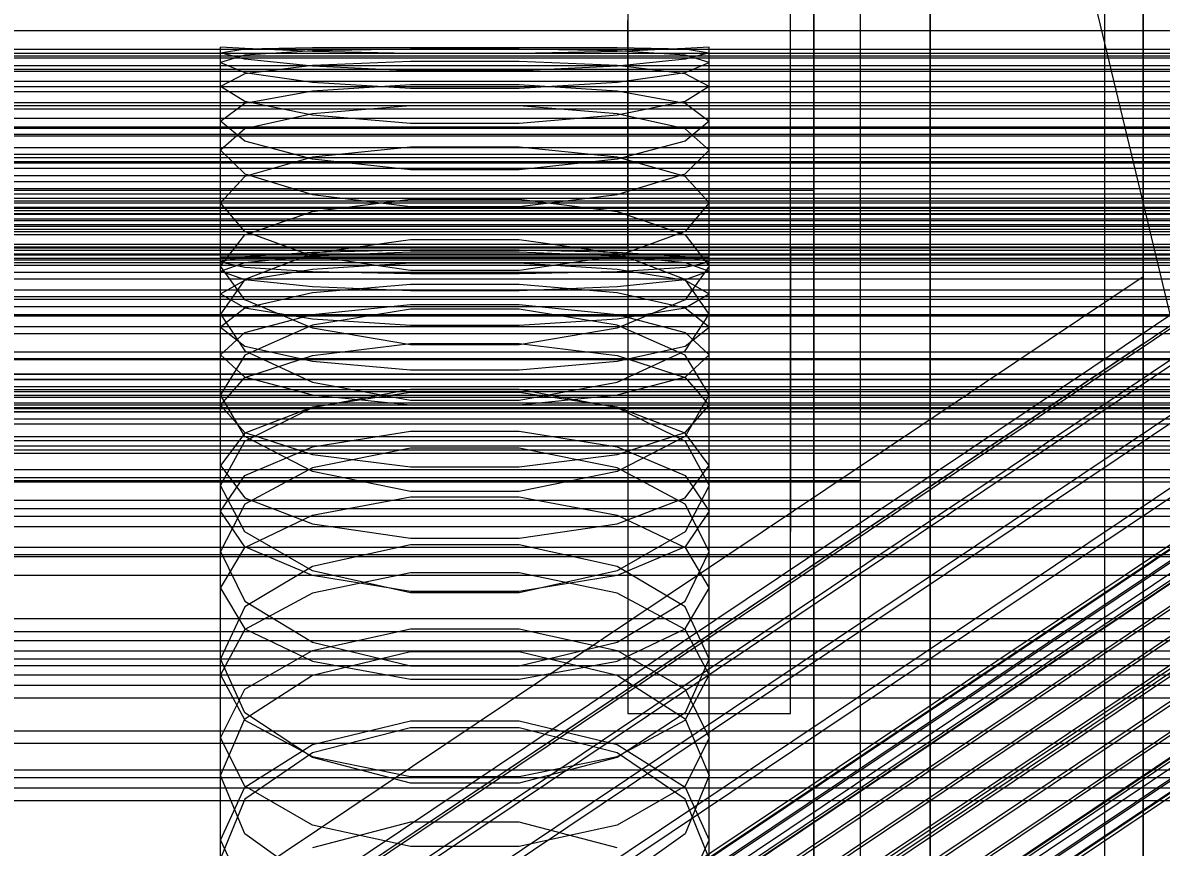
# Model space of a CAD drawing. Header units: millimetres. Extents: x -1970 to 59977, y -65068 to 6837.
# Drawn here: x 132 to 229.9, y -33951.5 to -33880.6 of the extents above; entities that cross this region are included whole.
import ezdxf

# ---------------------------------------------------------------- set-up
doc = ezdxf.new("R2010")
doc.units = ezdxf.units.MM
for name, color, linetype, lineweight in [('COTAS_O', 1, 'Continuous', 0), ('frontal_briquetadora', 7, 'Continuous', 0), ('frontal_C01', 7, 'Continuous', 0), ('frontal_C02', 7, 'Continuous', 0), ('frontal_C03', 7, 'Continuous', 0), ('frontal_dos-mix', 7, 'Continuous', 0)]:
    doc.layers.add(name, color=color, linetype=linetype, lineweight=lineweight)
doc.dimstyles.new('R19_100', dxfattribs={"dimtxt": 250, "dimasz": 150, "dimexe": 150, "dimexo": 80, "dimgap": 100, "dimtad": 1, "dimtih": 1, "dimtoh": 1, "dimdsep": 46, "dimcen": 0.09, "dimadec": 0, "dimazin": 0, "dimtfac": 1, "dimtdec": 4, "dimtofl": 0, "dimtmove": 0, "dimatfit": 3, "dimfxl": 1, "dimtolj": 1, "dimtzin": 0, "dimarcsym": 0})

# ---------------------------------------------------------------- blocks, each defined once
blk = doc.blocks.new('*D39')
at = {"layer": 'COTAS_O', "color": 0, "lineweight": -2, "transparency": 16777216}
for p, q in [((-1725, -34320), (-1725, -33550)), ((1725, -34320), (1725, -33550)), ((-1575, -33700), (1575, -33700))]:
    blk.add_line(p, q, dxfattribs=at)
at = {"layer": 'COTAS_O', "color": 0, "transparency": 16777216}
for points in [[(-1575, -33675), (-1575, -33725), (-1725, -33700)], [(1575, -33675), (1575, -33725), (1725, -33700)]]:
    blk.add_solid(points, dxfattribs=at)
at = {"layer": 'Defpoints', "color": 0, "transparency": 16777216}
for p in [(1725, -33700), (-1725, -34400), (1725, -34400)]:
    blk.add_point(p, dxfattribs=at)
blk = doc.blocks.new('*D42')
at = {"layer": 'COTAS_O', "color": 0, "lineweight": -2, "transparency": 16777216}
for p, q in [((-570, -33700), (200, -33700)), ((50, -34750), (50, -33850)), ((-570, -34900), (200, -34900))]:
    blk.add_line(p, q, dxfattribs=at)
at = {"layer": 'COTAS_O', "color": 0, "transparency": 16777216}
for points in [[(25, -33850), (75, -33850), (50, -33700)], [(25, -34750), (75, -34750), (50, -34900)]]:
    blk.add_solid(points, dxfattribs=at)
at = {"layer": 'Defpoints', "color": 0, "transparency": 16777216}
for p in [(-650, -33700), (50, -33700), (-650, -34900)]:
    blk.add_point(p, dxfattribs=at)

msp = doc.modelspace()

# ---------------------------------------------------------------- linework, layer by layer
at = {"layer": 'frontal_briquetadora'}
for p, q in [((200, -33765), (200, -33920)), ((204, -33920), (204, -33765)), ((210, -33820), (210, -34060)), ((210, -34260), (210, -33820)), ((210, -34680), (210, -33820)), ((210, -33820), (416.55, -34680)), ((210, -33853.384), (210, -34060)), ((210, -34060), (210, -33855.985)), ((210, -33858.384), (210, -34060)), ((184, -33860), (184, -33940)), ((198, -33940), (198, -33860)), ((210, -33860.559), (210, -34060)), ((210, -33862.488), (210, -34060)), ((210, -33864.153), (210, -34060)), ((210, -33865.538), (210, -34060)), ((210, -33866.629), (210, -34060)), ((210, -33867.416), (210, -34060)), ((210, -33867.891), (210, -34060)), ((210, -33868.05), (210, -34060)), ((200, -33883.135), (200, -33869.692)), ((200, -33870.936), (200, -33884.039)), ((200, -33888.245), (200, -33877.066)), ((200, -33877.883), (200, -33888.77)), ((184, -33889.153), (184, -33880.454)), ((198, -33889.153), (198, -33880.454)), ((210, -33889.153), (210, -33880.454)), ((151.08, -33882.856), (149, -33882.75)), ((149, -33900.75), (149, -33882.75)), ((149, -33883.222), (151.08, -33882.881)), ((151.08, -33883.775), (149, -33883.222)), ((149, -33901.201), (149, -33883.222)), ((151.08, -33882.881), (156.906, -33882.76)), ((156.906, -33883.094), (151.08, -33882.856)), ((156.906, -33883.063), (151.08, -33883.423)), ((156.906, -33882.76), (165.326, -33882.752)), ((165.326, -33882.922), (156.906, -33883.063)), ((165.326, -33883.285), (156.906, -33883.094)), ((165.326, -33882.752), (174.674, -33882.752)), ((174.674, -33882.922), (165.326, -33882.922)), ((174.674, -33882.752), (183.094, -33882.76)), ((183.094, -33883.063), (174.674, -33882.922)), ((183.094, -33883.094), (174.674, -33883.285)), ((183.094, -33882.76), (188.92, -33882.881)), ((188.92, -33882.856), (183.094, -33883.094)), ((188.92, -33883.423), (183.094, -33883.063)), ((191, -33882.75), (188.92, -33882.856)), ((188.92, -33882.881), (191, -33883.222)), ((191, -33883.222), (188.92, -33883.775)), ((191, -33900.75), (191, -33882.75)), ((191, -33901.201), (191, -33883.222)), ((200, -33883.253), (200, -33882.75)), ((200, -33883.285), (200, -33882.75)), ((200, -33882.75), (200, -33883.222)), ((200, -33891.871), (200, -33883.135)), ((200, -33883.222), (200, -33884.7)), ((151.08, -33883.423), (149, -33884.062)), ((149, -33902.002), (149, -33884.062)), ((149, -33884.062), (151.08, -33884.912)), ((156.906, -33884.371), (151.08, -33883.775)), ((165.326, -33883.964), (156.906, -33884.304)), ((174.674, -33883.285), (165.326, -33883.285)), ((174.674, -33883.964), (165.326, -33883.964)), ((183.094, -33884.304), (174.674, -33883.964)), ((188.92, -33883.775), (183.094, -33884.371)), ((191, -33884.062), (188.92, -33883.423)), ((188.92, -33884.912), (191, -33884.062)), ((191, -33902.002), (191, -33884.062)), ((200, -33884.763), (200, -33883.253)), ((200, -33884.826), (200, -33883.285)), ((200, -33884.039), (200, -33892.346)), ((151.08, -33885.021), (149, -33886.106)), ((156.906, -33884.304), (151.08, -33885.021)), ((151.08, -33884.912), (156.906, -33885.746)), ((165.326, -33884.761), (156.906, -33884.371)), ((174.674, -33884.761), (165.326, -33884.761)), ((183.094, -33884.371), (174.674, -33884.761)), ((188.92, -33885.021), (183.094, -33884.304)), ((183.094, -33885.746), (188.92, -33884.912)), ((191, -33886.106), (188.92, -33885.021)), ((200, -33884.7), (200, -33887.18)), ((200, -33887.273), (200, -33884.763)), ((200, -33887.368), (200, -33884.826)), ((149, -33903.952), (149, -33886.106)), ((151.08, -33887.4), (149, -33886.106)), ((156.906, -33885.746), (165.326, -33886.268)), ((156.906, -33886.485), (165.326, -33885.947)), ((165.326, -33885.947), (174.674, -33885.947)), ((174.674, -33886.268), (183.094, -33885.746)), ((174.674, -33885.947), (183.094, -33886.485)), ((191, -33886.106), (188.92, -33887.4)), ((191, -33903.952), (191, -33886.106)), ((151.08, -33887.559), (156.906, -33886.485)), ((165.326, -33886.268), (174.674, -33886.268)), ((183.094, -33886.485), (188.92, -33887.559)), ((149, -33889.086), (151.08, -33887.559)), ((156.906, -33888.59), (151.08, -33887.4)), ((165.326, -33887.791), (156.906, -33888.46)), ((174.674, -33887.791), (165.326, -33887.791)), ((183.094, -33888.46), (174.674, -33887.791)), ((188.92, -33887.4), (183.094, -33888.59)), ((188.92, -33887.559), (191, -33889.086)), ((200, -33887.18), (200, -33890.655)), ((200, -33890.779), (200, -33887.273)), ((200, -33890.905), (200, -33887.368)), ((151.08, -33890.822), (149, -33889.086)), ((149, -33906.796), (149, -33889.086)), ((156.906, -33888.46), (151.08, -33889.77)), ((165.326, -33889.308), (156.906, -33888.59)), ((183.094, -33888.59), (174.674, -33889.308)), ((188.92, -33889.77), (183.094, -33888.46)), ((191, -33889.086), (188.92, -33890.822)), ((191, -33906.796), (191, -33889.086)), ((200, -33894.218), (200, -33888.245)), ((200, -33888.77), (200, -33894.399)), ((151.08, -33889.77), (149, -33891.591)), ((174.674, -33889.308), (165.326, -33889.308)), ((184, -33900), (184, -33889.153)), ((191, -33891.591), (188.92, -33889.77)), ((198, -33900), (198, -33889.153)), ((210, -33900), (210, -33889.153)), ((156.906, -33892.364), (151.08, -33890.822)), ((188.92, -33890.822), (183.094, -33892.364)), ((200, -33890.655), (200, -33895.117)), ((200, -33895.272), (200, -33890.779)), ((200, -33895.428), (200, -33890.905)), ((149, -33909.185), (149, -33891.591)), ((149, -33891.591), (151.08, -33893.618)), ((165.326, -33891.333), (156.906, -33892.198)), ((174.674, -33891.333), (165.326, -33891.333)), ((183.094, -33892.198), (174.674, -33891.333)), ((188.92, -33893.618), (191, -33891.591)), ((191, -33909.185), (191, -33891.591)), ((200, -33895.045), (200, -33891.871)), ((156.906, -33892.198), (151.08, -33893.859)), ((165.326, -33893.278), (156.906, -33892.364)), ((183.094, -33892.364), (174.674, -33893.277)), ((188.92, -33893.859), (183.094, -33892.198)), ((200, -33892.346), (200, -33895.045)), ((151.08, -33893.859), (149, -33896.116)), ((151.08, -33893.618), (156.906, -33895.393)), ((174.674, -33893.277), (165.326, -33893.278)), ((183.094, -33895.393), (188.92, -33893.618)), ((191, -33896.116), (188.92, -33893.859)), ((200, -33894.399), (200, -33894.218)), ((200, -33895.045), (-160, -33895.045)), ((156.906, -33895.393), (165.326, -33896.435)), ((156.906, -33896.858), (165.326, -33895.8)), ((165.326, -33895.8), (174.674, -33895.8)), ((174.674, -33896.435), (183.094, -33895.393)), ((174.674, -33895.8), (183.094, -33896.858)), ((200, -33895.117), (200, -33900.553)), ((200, -33900.739), (200, -33895.272)), ((200, -33900.925), (200, -33895.428)), ((151.08, -33898.576), (149, -33896.116)), ((149, -33913.502), (149, -33896.116)), ((151.08, -33898.867), (156.906, -33896.858)), ((165.326, -33896.435), (174.674, -33896.435)), ((183.094, -33896.858), (188.92, -33898.867)), ((191, -33896.116), (188.92, -33898.576)), ((191, -33913.502), (191, -33896.116)), ((149, -33901.553), (151.08, -33898.867)), ((156.906, -33900.697), (151.08, -33898.576)), ((188.92, -33898.576), (183.094, -33900.697)), ((188.92, -33898.867), (191, -33901.553)), ((165.326, -33899.285), (156.906, -33900.472)), ((174.674, -33899.285), (165.326, -33899.285)), ((183.094, -33900.472), (174.674, -33899.285)), ((184, -33900), (-194, -33900)), ((149, -33900.75), (151.08, -33900.75)), ((151.08, -33900.754), (149, -33901.201)), ((156.907, -33900.395), (151.08, -33900.754)), ((156.906, -33900.472), (151.08, -33902.709)), ((151.08, -33901.257), (156.907, -33900.66)), ((151.08, -33900.75), (156.907, -33900.75)), ((165.326, -33901.931), (156.906, -33900.697)), ((165.327, -33900.196), (156.907, -33900.395)), ((156.907, -33900.66), (165.327, -33900.329)), ((156.907, -33900.75), (165.327, -33900.75)), ((174.673, -33900.196), (165.327, -33900.196)), ((165.327, -33900.329), (174.673, -33900.329)), ((165.327, -33900.75), (174.673, -33900.75)), ((183.093, -33900.395), (174.673, -33900.196)), ((174.673, -33900.329), (183.093, -33900.66)), ((174.673, -33900.75), (183.093, -33900.75)), ((183.094, -33900.697), (174.674, -33901.931)), ((188.92, -33900.754), (183.093, -33900.395)), ((183.093, -33900.66), (188.92, -33901.257)), ((183.093, -33900.75), (188.92, -33900.75)), ((188.92, -33902.709), (183.094, -33900.472)), ((184, -33900), (184, -33910.847)), ((188.92, -33900.75), (191, -33900.75)), ((191, -33901.201), (188.92, -33900.754)), ((210, -33900), (198, -33900)), ((198, -33900), (198, -33910.847)), ((200, -33900.553), (200, -33906.951)), ((200, -33907.167), (200, -33900.739)), ((210, -33900), (210, -33910.847)), ((149, -33901.201), (151.08, -33901.648)), ((149, -33902.002), (151.08, -33901.257)), ((151.08, -33904.442), (149, -33901.553)), ((149, -33918.691), (149, -33901.553)), ((151.08, -33901.648), (156.907, -33902.006)), ((151.08, -33902.762), (156.907, -33901.809)), ((156.907, -33901.809), (165.327, -33901.279)), ((165.327, -33901.279), (174.673, -33901.279)), ((174.673, -33901.279), (183.093, -33901.809)), ((183.093, -33902.006), (188.92, -33901.648)), ((183.093, -33901.809), (188.92, -33902.762)), ((188.92, -33901.648), (191, -33901.201)), ((188.92, -33901.257), (191, -33902.002)), ((191, -33901.553), (188.92, -33904.442)), ((191, -33918.691), (191, -33901.553)), ((200, -33907.383), (200, -33900.925)), ((151.08, -33902.746), (149, -33902.002)), ((151.08, -33902.709), (149, -33905.679)), ((149, -33903.952), (151.08, -33902.762)), ((156.907, -33903.344), (151.08, -33902.746)), ((156.907, -33902.006), (165.327, -33902.205)), ((174.674, -33901.931), (165.326, -33901.931)), ((165.327, -33902.205), (174.673, -33902.205)), ((174.673, -33902.205), (183.093, -33902.006)), ((188.92, -33902.746), (183.093, -33903.344)), ((191, -33902.002), (188.92, -33902.746)), ((191, -33905.679), (188.92, -33902.709)), ((188.92, -33902.762), (191, -33903.952)), ((165.327, -33903.131), (156.907, -33903.856)), ((165.327, -33903.675), (156.907, -33903.344)), ((174.673, -33903.131), (165.327, -33903.131)), ((174.673, -33903.675), (165.327, -33903.675)), ((183.093, -33903.856), (174.673, -33903.131)), ((183.093, -33903.344), (174.673, -33903.675)), ((149, -33903.952), (151.08, -33905.141)), ((156.907, -33903.856), (151.08, -33905.165)), ((156.906, -33906.903), (151.08, -33904.442)), ((188.92, -33905.165), (183.093, -33903.856)), ((188.92, -33904.442), (183.094, -33906.903)), ((188.92, -33905.141), (191, -33903.952)), ((151.08, -33905.165), (149, -33906.796)), ((149, -33922.627), (149, -33905.679)), ((149, -33905.679), (151.08, -33908.849)), ((151.08, -33905.141), (156.907, -33906.095)), ((151.08, -33907.261), (156.907, -33905.719)), ((165.326, -33905.267), (156.906, -33906.643)), ((156.907, -33905.719), (165.327, -33904.863)), ((174.674, -33905.267), (165.326, -33905.267)), ((165.327, -33904.863), (174.673, -33904.863)), ((174.673, -33904.863), (183.093, -33905.719)), ((183.094, -33906.643), (174.674, -33905.267)), ((183.093, -33906.095), (188.92, -33905.141)), ((183.093, -33905.719), (188.92, -33907.261)), ((191, -33906.796), (188.92, -33905.165)), ((188.92, -33908.849), (191, -33905.679)), ((191, -33922.627), (191, -33905.679)), ((156.906, -33906.643), (151.08, -33909.219)), ((156.907, -33906.095), (165.327, -33906.624)), ((165.327, -33906.624), (174.673, -33906.624)), ((174.673, -33906.624), (183.093, -33906.095)), ((188.92, -33909.219), (183.094, -33906.643)), ((149, -33906.796), (151.08, -33908.427)), ((149, -33909.185), (151.08, -33907.261)), ((165.326, -33908.325), (156.906, -33906.903)), ((183.094, -33906.903), (174.674, -33908.325)), ((188.92, -33908.427), (191, -33906.796)), ((188.92, -33907.261), (191, -33909.185)), ((200, -33906.951), (200, -33914.294)), ((200, -33914.539), (200, -33907.167)), ((200, -33914.784), (200, -33907.383)), ((151.08, -33908.427), (156.907, -33909.735)), ((156.907, -33909.253), (165.327, -33908.203)), ((174.674, -33908.325), (165.326, -33908.325)), ((165.327, -33908.203), (174.673, -33908.203)), ((174.673, -33908.203), (183.093, -33909.253)), ((183.093, -33909.735), (188.92, -33908.427)), ((151.08, -33911.108), (149, -33909.185)), ((151.08, -33909.219), (149, -33912.608)), ((151.08, -33908.849), (156.906, -33911.534)), ((151.08, -33911.144), (156.907, -33909.253)), ((183.093, -33909.253), (188.92, -33911.144)), ((183.094, -33911.534), (188.92, -33908.849)), ((191, -33909.185), (188.92, -33911.108)), ((191, -33912.608), (188.92, -33909.219)), ((156.907, -33909.735), (165.327, -33910.461)), ((165.327, -33910.461), (174.673, -33910.461)), ((174.673, -33910.461), (183.093, -33909.735)), ((149, -33913.502), (151.08, -33911.144)), ((156.907, -33912.651), (151.08, -33911.108)), ((156.906, -33911.534), (165.326, -33913.08)), ((174.674, -33913.08), (183.094, -33911.534)), ((188.92, -33911.108), (183.093, -33912.651)), ((184, -33910.847), (184, -33919.546)), ((188.92, -33911.144), (191, -33913.502)), ((198, -33910.847), (198, -33919.546)), ((210, -33910.847), (210, -33919.546)), ((156.906, -33913.701), (165.326, -33912.14)), ((165.327, -33912.428), (156.907, -33913.668)), ((165.326, -33912.14), (174.674, -33912.14)), ((174.673, -33912.428), (165.327, -33912.428)), ((183.093, -33913.668), (174.673, -33912.428)), ((174.674, -33912.14), (183.094, -33913.701)), ((151.08, -33916.193), (149, -33912.608)), ((149, -33929.238), (149, -33912.608)), ((149, -33913.502), (151.08, -33915.861)), ((165.327, -33913.507), (156.907, -33912.651)), ((165.326, -33913.08), (174.674, -33913.08)), ((174.673, -33913.507), (165.327, -33913.507)), ((183.093, -33912.651), (174.673, -33913.507)), ((191, -33912.608), (188.92, -33916.193)), ((188.92, -33915.861), (191, -33913.502)), ((191, -33929.238), (191, -33912.608)), ((156.907, -33913.668), (151.08, -33915.903)), ((151.08, -33916.61), (156.906, -33913.701)), ((188.92, -33915.903), (183.093, -33913.668)), ((183.094, -33913.701), (188.92, -33916.61)), ((200, -33914.294), (200, -33922.563)), ((200, -33922.836), (200, -33914.539)), ((200, -33923.11), (200, -33914.784)), ((151.08, -33915.903), (149, -33918.691)), ((151.08, -33915.861), (156.907, -33917.752)), ((156.906, -33919.209), (151.08, -33916.193)), ((156.907, -33917.096), (165.327, -33915.73)), ((165.327, -33915.73), (174.673, -33915.73)), ((174.673, -33915.73), (183.093, -33917.096)), ((183.093, -33917.752), (188.92, -33915.861)), ((188.92, -33916.193), (183.094, -33919.209)), ((191, -33918.691), (188.92, -33915.903)), ((149, -33920.41), (151.08, -33916.61)), ((151.08, -33919.558), (156.907, -33917.096)), ((165.326, -33917.209), (156.906, -33918.891)), ((174.674, -33917.209), (165.326, -33917.209)), ((183.094, -33918.891), (174.674, -33917.209)), ((183.093, -33917.096), (188.92, -33919.558)), ((188.92, -33916.61), (191, -33920.41)), ((156.907, -33917.752), (165.327, -33918.801)), ((174.673, -33918.801), (183.093, -33917.752)), ((149, -33918.691), (151.08, -33921.478)), ((156.906, -33918.891), (151.08, -33922.018)), ((165.326, -33920.937), (156.906, -33919.209)), ((165.327, -33918.801), (174.673, -33918.801)), ((183.094, -33919.209), (174.674, -33920.937)), ((188.92, -33922.018), (183.094, -33918.891)), ((188.92, -33921.478), (191, -33918.691)), ((200, -33920), (-160, -33920)), ((149, -33922.627), (151.08, -33919.558)), ((151.08, -33924.402), (149, -33920.41)), ((149, -33936.682), (149, -33920.41)), ((184, -33919.546), (184, -33924.373)), ((188.92, -33919.558), (191, -33922.627)), ((191, -33920.41), (188.92, -33924.402)), ((191, -33936.682), (191, -33920.41)), ((198, -33919.546), (198, -33924.373)), ((204, -33920), (200, -33920)), ((200, -33920), (200, -34100)), ((204, -34100), (204, -33920)), ((210, -33919.546), (210, -33924.373)), ((156.907, -33922.955), (165.327, -33921.403)), ((174.674, -33920.937), (165.326, -33920.937)), ((165.327, -33921.403), (174.673, -33921.403)), ((174.673, -33921.403), (183.093, -33922.955)), ((151.08, -33922.018), (149, -33926.087)), ((151.08, -33921.478), (156.907, -33923.713)), ((183.093, -33923.713), (188.92, -33921.478)), ((191, -33926.087), (188.92, -33922.018)), ((151.08, -33925.697), (149, -33922.627)), ((151.08, -33925.751), (156.907, -33922.955)), ((183.093, -33922.955), (188.92, -33925.751)), ((191, -33922.627), (188.92, -33925.697)), ((200, -33922.563), (200, -33931.737)), ((200, -33932.038), (200, -33922.836)), ((200, -33932.339), (200, -33923.11)), ((156.907, -33923.713), (165.327, -33924.953)), ((174.673, -33924.953), (183.093, -33923.713)), ((156.906, -33927.741), (151.08, -33924.402)), ((165.327, -33924.953), (174.673, -33924.953)), ((188.92, -33924.402), (183.094, -33927.741)), ((149, -33929.238), (151.08, -33925.751)), ((149, -33942.099), (149, -33926.087)), ((149, -33926.087), (151.08, -33930.345)), ((156.907, -33928.158), (151.08, -33925.697)), ((165.326, -33925.528), (156.906, -33927.39)), ((174.674, -33925.528), (165.326, -33925.528)), ((183.094, -33927.39), (174.674, -33925.528)), ((188.92, -33925.697), (183.093, -33928.158)), ((188.92, -33925.751), (191, -33929.238)), ((188.92, -33930.345), (191, -33926.087)), ((191, -33942.099), (191, -33926.087)), ((156.906, -33927.39), (151.08, -33930.837)), ((165.326, -33929.647), (156.906, -33927.741)), ((165.327, -33927.928), (156.907, -33929.662)), ((165.327, -33929.524), (156.907, -33928.158)), ((174.673, -33927.928), (165.327, -33927.928)), ((183.093, -33929.662), (174.673, -33927.928)), ((183.093, -33928.158), (174.673, -33929.524)), ((183.094, -33927.741), (174.674, -33929.647)), ((188.92, -33930.837), (183.094, -33927.39)), ((149, -33929.238), (151.08, -33932.725)), ((188.92, -33932.725), (191, -33929.238)), ((156.907, -33929.662), (151.08, -33932.786)), ((174.674, -33929.647), (165.326, -33929.647)), ((174.673, -33929.524), (165.327, -33929.524)), ((188.92, -33932.786), (183.093, -33929.662)), ((151.08, -33930.837), (149, -33935.302)), ((151.08, -33930.345), (156.906, -33933.895)), ((183.094, -33933.895), (188.92, -33930.345)), ((191, -33935.302), (188.92, -33930.837)), ((200, -33931.737), (200, -33941.791)), ((200, -33942.119), (200, -33932.038)), ((151.08, -33932.786), (149, -33936.682)), ((151.08, -33932.725), (156.907, -33935.521)), ((156.907, -33934.597), (165.327, -33932.744)), ((165.327, -33932.744), (174.673, -33932.744)), ((174.673, -33932.744), (183.093, -33934.597)), ((183.093, -33935.521), (188.92, -33932.725)), ((191, -33936.682), (188.92, -33932.786)), ((200, -33942.448), (200, -33932.339)), ((156.906, -33933.895), (165.326, -33935.917)), ((174.674, -33935.917), (183.094, -33933.895)), ((151.08, -33937.935), (156.907, -33934.597)), ((156.906, -33936.726), (165.326, -33934.689)), ((165.326, -33934.689), (174.674, -33934.689)), ((174.674, -33934.689), (183.094, -33936.726)), ((183.093, -33934.597), (188.92, -33937.935)), ((151.08, -33939.949), (149, -33935.302)), ((149, -33950.89), (149, -33935.302)), ((156.907, -33935.521), (165.327, -33937.073)), ((165.326, -33935.917), (174.674, -33935.917)), ((174.673, -33937.073), (183.093, -33935.521)), ((191, -33935.302), (188.92, -33939.949)), ((191, -33950.89), (191, -33935.302)), ((149, -33936.682), (151.08, -33940.578)), ((151.08, -33940.485), (156.906, -33936.726)), ((183.094, -33936.726), (188.92, -33940.485)), ((188.92, -33940.578), (191, -33936.682)), ((149, -33942.099), (151.08, -33937.935)), ((165.327, -33937.073), (174.673, -33937.073)), ((188.92, -33937.935), (191, -33942.099)), ((156.906, -33943.808), (151.08, -33939.949)), ((188.92, -33939.949), (183.094, -33943.808)), ((184, -33940), (198, -33940)), ((149, -33945.334), (151.08, -33940.485)), ((151.08, -33940.578), (156.907, -33943.702)), ((156.907, -33942.681), (165.327, -33940.653)), ((165.327, -33940.653), (174.673, -33940.653)), ((174.673, -33940.653), (183.093, -33942.681)), ((183.093, -33943.702), (188.92, -33940.578)), ((188.92, -33940.485), (191, -33945.334)), ((165.326, -33941.254), (156.906, -33943.404)), ((174.674, -33941.254), (165.326, -33941.254)), ((183.094, -33943.404), (174.674, -33941.254)), ((200, -33941.791), (200, -33952.701)), ((151.08, -33946.262), (149, -33942.099)), ((151.08, -33946.334), (156.907, -33942.681)), ((183.093, -33942.681), (188.92, -33946.334)), ((191, -33942.099), (188.92, -33946.262)), ((200, -33953.056), (200, -33942.119)), ((200, -33953.411), (200, -33942.448)), ((156.906, -33943.404), (151.08, -33947.366)), ((165.326, -33946.001), (156.906, -33943.808)), ((156.907, -33943.702), (165.327, -33945.436)), ((174.673, -33945.436), (183.093, -33943.702)), ((183.094, -33943.808), (174.674, -33946.001)), ((188.92, -33947.366), (183.094, -33943.404)), ((151.08, -33950.361), (149, -33945.334)), ((149, -33960.462), (149, -33945.334)), ((165.327, -33945.436), (174.673, -33945.436)), ((191, -33945.334), (188.92, -33950.361)), ((191, -33960.462), (191, -33945.334)), ((149, -33950.89), (151.08, -33946.334)), ((156.907, -33949.6), (151.08, -33946.262)), ((174.674, -33946.001), (165.326, -33946.001)), ((188.92, -33946.262), (183.093, -33949.6)), ((188.92, -33946.334), (191, -33950.89)), ((151.08, -33947.366), (149, -33952.465)), ((191, -33952.465), (188.92, -33947.366)), ((165.327, -33949.368), (156.907, -33951.565)), ((165.327, -33951.453), (156.907, -33949.6)), ((174.673, -33949.368), (165.327, -33949.368)), ((183.093, -33951.565), (174.673, -33949.368)), ((183.093, -33949.6), (174.673, -33951.453)), ((156.906, -33954.52), (151.08, -33950.361)), ((188.92, -33950.361), (183.094, -33954.52)), ((149, -33950.89), (151.08, -33955.446)), ((174.673, -33951.453), (165.327, -33951.453)), ((188.92, -33955.446), (191, -33950.89))]:
    msp.add_line(p, q, dxfattribs=at)
at = {"layer": 'frontal_C01'}
for p, q in [((228.298, -33961.061), (228.298, -33664.365)), ((228.298, -33670.083), (228.298, -33966.78))]:
    msp.add_line(p, q, dxfattribs=at)
at = {"layer": 'frontal_C02'}
for p, q in [((228.298, -33902.474), (228.298, -33617.653)), ((228.298, -33623.394), (228.298, -33908.215)), ((146.872, -33961.869), (331.181, -33838.385)), ((148.32, -33962.066), (332.629, -33838.582)), ((146.383, -33963.112), (330.692, -33839.628)), ((150.629, -33963.69), (334.938, -33840.206)), ((141.218, -33985.395), (355.017, -33842.153)), ((141.045, -33985.835), (354.844, -33842.594)), ((141.731, -33985.465), (355.53, -33842.223)), ((142.549, -33986.04), (356.348, -33842.799)), ((146.887, -33965.712), (331.197, -33842.228)), ((141.224, -33986.756), (355.022, -33843.515)), ((143.617, -33987.082), (357.415, -33843.84)), ((153.641, -33966.63), (337.95, -33843.146)), ((141.742, -33988.095), (355.541, -33844.854)), ((144.861, -33988.519), (358.659, -33845.278)), ((148.35, -33969.489), (332.659, -33846.005)), ((142.565, -33989.76), (356.363, -33846.518)), ((359.995, -33847.012), (146.196, -33990.254)), ((157.152, -33970.686), (341.461, -33847.202)), ((143.635, -33991.638), (357.434, -33848.396)), ((147.533, -33992.168), (361.332, -33848.926)), ((144.881, -33993.6), (358.68, -33850.359)), ((148.779, -33994.13), (362.578, -33850.889)), ((150.672, -33974.188), (334.981, -33850.704)), ((146.218, -33995.514), (360.017, -33852.273)), ((149.85, -33996.008), (363.648, -33852.767)), ((345.231, -33852.098), (160.922, -33975.582)), ((147.554, -33997.249), (361.352, -33854.008)), ((150.672, -33997.673), (364.471, -33854.432)), ((148.798, -33998.686), (362.596, -33855.445)), ((151.191, -33999.012), (364.989, -33855.77)), ((149.865, -33999.728), (363.664, -33856.487)), ((151.369, -33999.933), (365.168, -33856.691)), ((153.694, -33979.488), (338.003, -33856.004)), ((150.683, -34000.304), (364.482, -33857.062)), ((151.196, -34000.373), (364.995, -33857.132)), ((164.693, -33980.983), (349.002, -33857.499)), ((157.211, -33985.027), (341.52, -33861.543)), ((168.21, -33986.523), (352.519, -33863.039)), ((160.982, -33990.429), (345.291, -33866.945)), ((-440, -33883.258), (440, -33883.258)), ((-440, -33883.484), (440, -33883.484)), ((-440, -33883.646), (440, -33883.646)), ((-440, -33884.307), (440, -33884.307)), ((-440, -33884.62), (440, -33884.62)), ((311.15, -33884.829), (-311.15, -33884.829)), ((-440, -33885.671), (440, -33885.671)), ((-440, -33886.114), (440, -33886.114)), ((-311.15, -33886.536), (311.15, -33886.536)), ((-440, -33887.484), (440, -33887.484)), ((-440, -33888.027), (440, -33888.027)), ((440, -33889.622), (-440, -33889.622)), ((-440, -33890.227), (440, -33890.227)), ((-440, -33891.94), (440, -33891.94)), ((-311.15, -33891.369), (311.15, -33891.369)), ((-440, -33892.566), (440, -33892.566)), ((-311.15, -33893.136), (311.15, -33893.136)), ((-440, -33894.278), (440, -33894.278)), ((-440, -33894.883), (440, -33894.883)), ((-440, -33896.479), (440, -33896.479)), ((-440, -33897.021), (440, -33897.021)), ((-440, -33898.392), (440, -33898.392)), ((-440, -33898.834), (440, -33898.834)), ((-311.15, -33897.969), (311.15, -33897.969)), ((-440, -33899.886), (440, -33899.886)), ((-311.15, -33899.676), (311.15, -33899.676)), ((-440, -33900.199), (440, -33900.199)), ((-440, -33900.86), (440, -33900.86)), ((-440, -33901.022), (440, -33901.022)), ((-440, -33901.247), (440, -33901.247)), ((228.298, -33902.474), (130, -33968.332)), ((228.298, -34187.295), (228.298, -33902.474)), ((228.298, -33902.474), (228.298, -33908.215)), ((-311.15, -33904.18), (311.15, -33904.18)), ((-311.15, -33905.71), (311.15, -33905.71)), ((130, -33974.073), (228.298, -33908.215)), ((228.298, -33908.215), (228.298, -34193.036)), ((-311.15, -33909.578), (311.15, -33909.578)), ((-311.15, -33910.827), (311.15, -33910.827)), ((-450, -33914.05), (450, -33914.05)), ((-311.15, -33913.795), (311.15, -33913.795)), ((-311.15, -33914.678), (311.15, -33914.678)), ((-311.15, -33916.544), (311.15, -33916.544)), ((-311.15, -33917.001), (311.15, -33917.001)), ((-311.15, -33917.637), (311.15, -33917.637)), ((450, -33925.74), (-450, -33925.74)), ((450, -33947.522), (-450, -33947.522))]:
    msp.add_line(p, q, dxfattribs=at)
at = {"layer": 'frontal_C03'}
for p, q in [((-1250, -33881.3), (1250, -33881.3)), ((-1250, -33882.897), (1250, -33882.897)), ((-1500, -33883.261), (1500, -33883.261)), ((-1250, -33887.744), (1250, -33887.744)), ((1250, -33888.855), (-1250, -33888.855)), ((-1250, -33889.699), (1250, -33889.699)), ((1250, -33889.737), (-1250, -33889.737)), ((1250, -33890.39), (-1250, -33890.39)), ((1500, -33892.245), (-1500, -33892.245)), ((1250, -33892.697), (-1250, -33892.697)), ((-1250, -33893.755), (1250, -33893.755)), ((-1268, -33895.717), (1268, -33895.717)), ((-1268, -33895.941), (1268, -33895.941)), ((-1250, -33895.344), (1250, -33895.344)), ((-1268, -33896.106), (1268, -33896.106)), ((-1268, -33896.763), (1268, -33896.763)), ((1250, -33896.607), (-1250, -33896.607)), ((-1268, -33897.081), (1268, -33897.081)), ((1250, -33897.525), (-1250, -33897.525)), ((1250, -33897.664), (-1250, -33897.664)), ((-1268, -33898.127), (1268, -33898.127)), ((-1268, -33898.576), (1268, -33898.576)), ((-1268, -33899.939), (1268, -33899.939)), ((-1268, -33900.489), (1268, -33900.489)), ((1250, -33899.972), (-1250, -33899.972)), ((1250, -33900.625), (-1250, -33900.625)), ((1250, -33901.506), (-1250, -33901.506)), ((-1268, -33902.077), (1268, -33902.077)), ((1268, -33902.69), (-1268, -33902.69)), ((-1250, -33903.582), (1250, -33903.582)), ((-1268, -33904.394), (1268, -33904.394)), ((-1268, -33905.029), (1268, -33905.029)), ((-1268, -33906.733), (1268, -33906.733)), ((-1250, -33905.841), (1250, -33905.841)), ((-1268, -33907.346), (1268, -33907.346)), ((-1268, -33908.934), (1268, -33908.934)), ((-1268, -33909.484), (1268, -33909.484)), ((-1268, -33910.847), (1268, -33910.847)), ((-1268, -33911.296), (1268, -33911.296)), ((1250, -33911.313), (-1250, -33911.313)), ((-1268, -33912.342), (1268, -33912.342)), ((-1250, -33911.898), (1250, -33911.898)), ((1250, -33912.194), (-1250, -33912.194)), ((-1268, -33912.66), (1268, -33912.66)), ((-1268, -33913.317), (1268, -33913.317)), ((-1268, -33913.482), (1268, -33913.482)), ((1250, -33912.848), (-1250, -33912.848)), ((-1268, -33913.706), (1268, -33913.706)), ((-1250, -33914.079), (1250, -33914.079)), ((1250, -33915.155), (-1250, -33915.155)), ((-1250, -33916.212), (1250, -33916.212)), ((1500, -33917.367), (-1500, -33917.367)), ((1250, -33919.065), (-1250, -33919.065)), ((-1250, -33919.724), (1250, -33919.724)), ((1250, -33920.122), (-1250, -33920.122)), ((-1250, -33921.679), (1250, -33921.679)), ((1250, -33922.429), (-1250, -33922.429)), ((1250, -33923.083), (-1250, -33923.083)), ((1250, -33923.964), (-1250, -33923.964)), ((-1500, -33926.351), (1500, -33926.351)), ((-1250, -33926.526), (1250, -33926.526)), ((-1250, -33928.123), (1250, -33928.123)), ((-1250, -33931.843), (1250, -33931.843)), ((-1250, -33932.972), (1250, -33932.972)), ((1250, -33933.77), (-1250, -33933.77)), ((1250, -33934.652), (-1250, -33934.652)), ((-1250, -33935.31), (1250, -33935.31)), ((-1250, -33935.894), (1250, -33935.894)), ((-1250, -33936.692), (1250, -33936.692)), ((1250, -33937.613), (-1250, -33937.613)), ((-1250, -33938.67), (1250, -33938.67)), ((1250, -33941.522), (-1250, -33941.522)), ((1250, -33942.579), (-1250, -33942.579)), ((1250, -33944.887), (-1250, -33944.887)), ((1250, -33945.54), (-1250, -33945.54)), ((1250, -33946.422), (-1250, -33946.422))]:
    msp.add_line(p, q, dxfattribs=at)
at = {"layer": 'frontal_dos-mix'}
msp.add_line((225, -35980), (225, -33282.5), dxfattribs=at)

# ---------------------------------------------------------------- dimensions: what is measured, and where the dimension line sits
at = {"layer": 'COTAS_O'}
for p1, p2, distance, picture, middle in [((-1725, -34400), (1725, -34400), 700, '*D39', (0, -33700)), ((-650, -34900), (-650, -33700), -700, '*D42', (50, -34300))]:
    dim = msp.add_aligned_dim(p1=p1, p2=p2, distance=distance, text='<> O', dimstyle='R19_100', dxfattribs=at)
    dim.commit()
    dim.dimension.update_dxf_attribs({"geometry": picture, "text_midpoint": middle})

doc.saveas('drawing.dxf')
